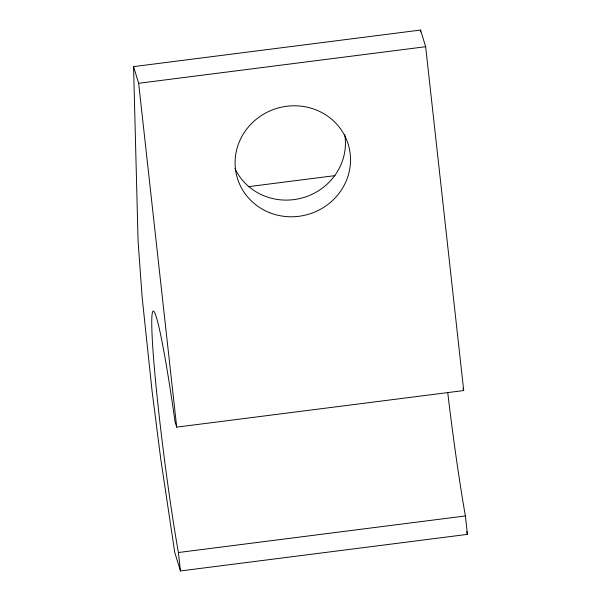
<?xml version="1.0" encoding="UTF-8"?>
<svg xmlns="http://www.w3.org/2000/svg" width="601" height="601" viewBox="0 0 601 601"><rect width="100%" height="100%" fill="white"/><g stroke="black" fill="none" stroke-linecap="round" stroke-linejoin="round"><path stroke-width="0.9" d="M180.443 570.95L174.711 552.206L160.767 459.119L152.128 391.506L142.152 297.435L138.087 241.219L133.557 66.628L420.557 30.05L425.651 46.713L463.709 390.56L176.709 427.131L175.004 421.549A144.864 7.715 82.7 0 0 151.813 327.53A144.864 7.715 82.7 0 0 178.399 552.522L180.443 570.95L467.443 534.372L465.399 515.943A144.864 7.715 82.7 0 1 447.73 392.468M133.557 66.628L138.651 83.291L425.651 46.713M248.423 186.663L334.99 175.627M178.399 552.522L465.399 515.943M462.98 388.163L463.709 390.56M466.624 531.697L467.443 534.372M138.651 83.291L176.709 427.131M420.557 30.05L420.61 31.928M344.749 134.624A57.944 55.262 -17 0 1 303.963 197.436A57.944 55.262 -17 0 1 234.923 168.393M269.383 212.581A57.944 55.262 -17 0 0 350.21 153.961A57.944 55.262 -17 0 0 258.836 117.293A57.944 55.262 -17 0 0 269.383 212.581"/></g></svg>
